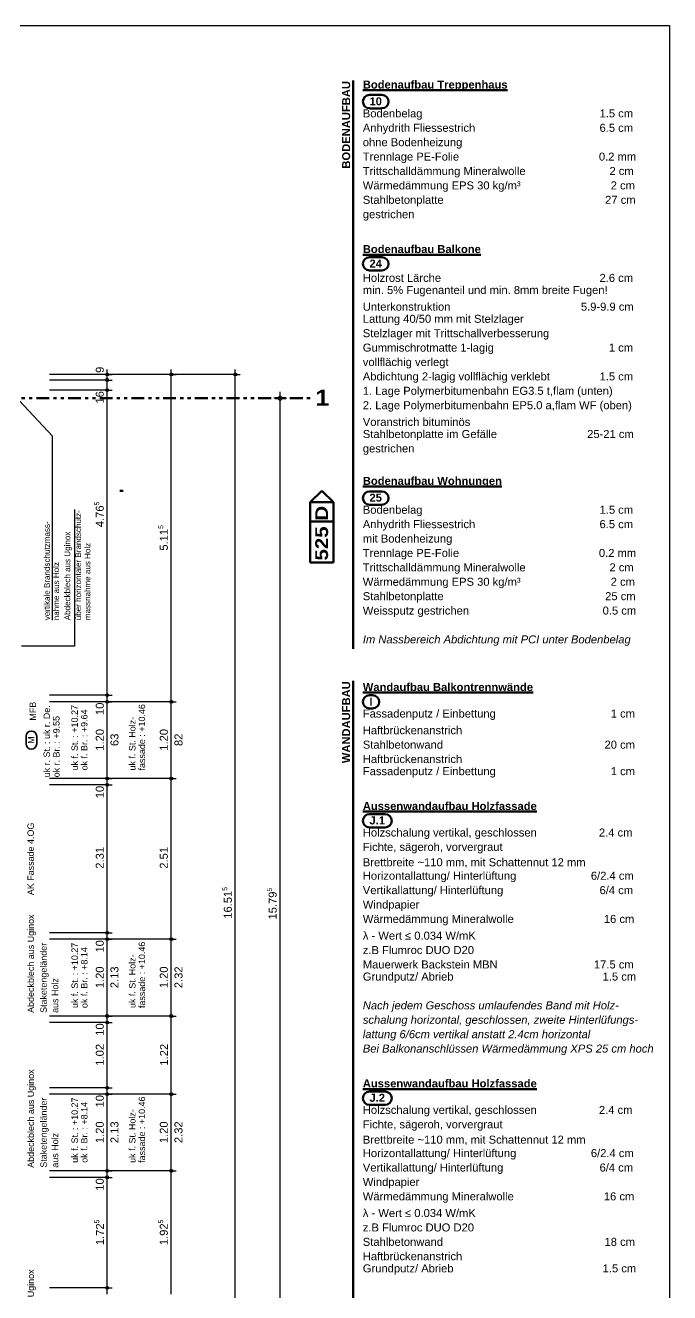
# Model space of a CAD drawing. Header units: centimetres. Extents: x 0.3 to 84.3, y 0.3 to 59.7.
# Drawn here: x 64.18 to 84.3, y 20.11 to 59.7 of the extents above; entities that cross this region are included whole.
import ezdxf

# ---------------------------------------------------------------- set-up
doc = ezdxf.new("R2010")
doc.units = ezdxf.units.CM
for name, pattern in [('AUSGEZOGEN', [0]), ('LINIE_23', [0.79, 0.4, -0.13, 0, -0.13, 0, -0.13]), ('RAND', [44.45, 12.7, -6.35, 12.7, -6.35, 0, -6.35]), ('STRICHPUNKT', [25.4, 12.7, -6.35, 0, -6.35])]:
    doc.linetypes.add(name, pattern=pattern)
for name, color, linetype, lineweight in [('Bauachsen grob', 7, 'RAND', 25), ('Plankopf', 7, 'AUSGEZOGEN', 25), ('Schnittbegrenzung', 7, 'AUSGEZOGEN', 25), ('Text Koten', 7, 'AUSGEZOGEN', 50), ('Text Werkplan Ausfuehrung', 7, 'AUSGEZOGEN', 50), ('Vorprojektmasse', 7, 'AUSGEZOGEN', 25), ('Werkplan- Ausfuehrungsmasse', 7, 'AUSGEZOGEN', 25)]:
    doc.layers.add(name, color=color, linetype=linetype, lineweight=lineweight)
doc.layers.add('Elektro Text', color=7, linetype='AUSGEZOGEN', lineweight=35, true_color=0x656565)
doc.styles.add('ARIAL', font='ARIAL.TTF')
doc.styles.add('Arial Black', font='Arial Black')

msp = doc.modelspace()

# ---------------------------------------------------------------- linework, layer by layer
at = {"layer": 'Bauachsen grob', "color": 32, "linetype": 'LINIE_23', "lineweight": 50, "true_color": 0xc36e14}
msp.add_line((22.94, 48.05), (73.132, 48.05), dxfattribs=at)
at = {"layer": 'Elektro Text', "color": 40, "linetype": 'AUSGEZOGEN', "lineweight": 35}
for p, q in [((64.196, 37.486), (64.196, 37.253)), ((64.529, 37.486), (64.529, 37.253))]:
    msp.add_line(p, q, dxfattribs=at)
for centre, start, end in [((64.363, 37.486), 0, 180), ((64.363, 37.253), 180, 0)]:
    msp.add_arc(centre, 0.167, start, end, dxfattribs=at)
at = {"layer": 'Plankopf', "color": 7, "linetype": 'AUSGEZOGEN', "lineweight": 25}
for p, q in [((0.3, 59.7), (84.3, 59.7)), ((84.3, 59.7), (84.3, 0.3))]:
    msp.add_line(p, q, dxfattribs=at)
at = {"layer": 'Schnittbegrenzung', "color": 14, "linetype": 'STRICHPUNKT', "lineweight": 50, "true_color": 0xb20000}
msp.add_line((22.58, 45.16), (73.436, 45.16), dxfattribs=at)
at = {"layer": 'Schnittbegrenzung', "color": 14, "linetype": 'AUSGEZOGEN', "lineweight": 50, "true_color": 0xb20000}
for p, q in [((73.076, 44.8), (73.436, 45.16)), ((73.436, 45.16), (73.796, 44.8)), ((73.796, 44.8), (73.076, 44.8)), ((73.076, 42.916), (73.076, 44.8)), ((73.796, 44.8), (73.796, 42.916)), ((73.796, 44.8), (73.796, 42.916)), ((73.796, 44.196), (73.076, 44.196)), ((73.796, 42.916), (73.076, 42.916))]:
    msp.add_line(p, q, dxfattribs=at)
at = {"layer": 'Text Werkplan Ausfuehrung', "color": 240, "linetype": 'AUSGEZOGEN', "lineweight": 50}
for p, q in [((74.416, 57.974), (74.416, 40.224)), ((75.313, 57.524), (74.924, 57.524)), ((75.313, 57.107), (74.924, 57.107)), ((75.313, 52.457), (74.924, 52.457)), ((75.313, 52.041), (74.924, 52.041)), ((75.313, 45.141), (74.924, 45.141)), ((75.313, 44.724), (74.924, 44.724))]:
    msp.add_line(p, q, dxfattribs=at)
at = {"layer": 'Text Werkplan Ausfuehrung', "color": 7, "linetype": 'AUSGEZOGEN', "lineweight": 25}
for p, q in [((65.019, 46.862), (63.836, 48.14)), ((65.019, 41.115), (65.019, 46.862)), ((65.707, 44.571), (65.707, 40.3)), ((65.707, 40.3), (64.054, 40.3))]:
    msp.add_line(p, q, dxfattribs=at)
at = {"layer": 'Text Werkplan Ausfuehrung', "color": 92, "linetype": 'AUSGEZOGEN', "lineweight": 50, "true_color": 0x00b300}
for p, q in [((74.416, 39.224), (74.416, 10.107)), ((75.021, 38.774), (74.924, 38.774)), ((75.021, 38.357), (74.924, 38.357)), ((75.41, 35.057), (74.924, 35.057)), ((75.41, 34.641), (74.924, 34.641)), ((75.41, 26.391), (74.924, 26.391)), ((75.41, 25.974), (74.924, 25.974))]:
    msp.add_line(p, q, dxfattribs=at)
at = {"layer": 'Text Werkplan Ausfuehrung', "color": 240, "linetype": 'AUSGEZOGEN', "lineweight": 50}
for centre, start, end in [((74.924, 57.316), 90, 270), ((75.313, 57.316), 270, 90), ((74.924, 52.249), 90, 270), ((75.313, 52.249), 270, 90), ((74.924, 44.932), 90, 270), ((75.313, 44.932), 270, 90)]:
    msp.add_arc(centre, 0.208, start, end, dxfattribs=at)
at = {"layer": 'Text Werkplan Ausfuehrung', "color": 92, "linetype": 'AUSGEZOGEN', "lineweight": 50, "true_color": 0x00b300}
for centre, start, end in [((74.924, 38.566), 90, 270), ((75.021, 38.566), 270, 90), ((74.924, 34.849), 90, 270), ((75.41, 34.849), 270, 90), ((74.924, 26.182), 90, 270), ((75.41, 26.182), 270, 90)]:
    msp.add_arc(centre, 0.208, start, end, dxfattribs=at)
at = {"layer": 'Vorprojektmasse', "color": 32, "linetype": 'AUSGEZOGEN', "lineweight": 25, "true_color": 0xc36e14}
for p, q in [((72.132, 48.05), (71.932, 48.05)), ((72.132, 48.05), (72.132, 48.25)), ((72.132, 48.05), (72.332, 48.05)), ((72.132, 16.46), (72.132, 48.05))]:
    msp.add_line(p, q, dxfattribs=at)
msp.add_circle((72.132, 48.05), 0.06, dxfattribs=at)
at = {"layer": 'Werkplan- Ausfuehrungsmasse', "color": 7, "linetype": 'AUSGEZOGEN', "lineweight": 25}
for p, q in [((66.732, 48.796), (66.582, 48.796)), ((66.732, 48.796), (66.732, 48.946)), ((66.732, 48.796), (66.882, 48.796)), ((66.732, 48.62), (66.732, 48.796)), ((68.732, 48.796), (66.732, 48.796)), ((68.732, 48.796), (68.582, 48.796)), ((68.732, 48.796), (68.732, 48.946)), ((70.732, 48.796), (68.732, 48.796)), ((68.732, 48.796), (68.882, 48.796)), ((68.732, 38.57), (68.732, 48.796)), ((70.732, 48.796), (70.582, 48.796)), ((70.732, 48.796), (70.732, 48.946)), ((70.732, 48.796), (70.882, 48.796)), ((70.732, 15.764), (70.732, 48.796)), ((66.732, 48.62), (66.582, 48.62)), ((66.732, 48.62), (66.882, 48.62)), ((66.732, 48.3), (66.732, 48.62)), ((66.732, 48.3), (66.582, 48.3)), ((66.732, 48.3), (66.882, 48.3)), ((66.732, 38.77), (66.732, 48.3)), ((66.732, 38.77), (66.582, 38.77)), ((66.732, 38.57), (66.582, 38.57)), ((66.732, 38.77), (66.882, 38.77)), ((66.732, 38.57), (66.732, 38.77)), ((66.732, 38.57), (66.882, 38.57)), ((66.732, 36.17), (66.732, 38.57)), ((68.732, 38.57), (68.582, 38.57)), ((68.732, 38.57), (68.882, 38.57)), ((68.732, 36.17), (68.732, 38.57)), ((66.732, 36.17), (66.582, 36.17)), ((66.732, 36.17), (66.882, 36.17)), ((66.732, 35.97), (66.732, 36.17)), ((68.732, 36.17), (68.582, 36.17)), ((68.732, 36.17), (68.882, 36.17)), ((68.732, 31.15), (68.732, 36.17)), ((66.732, 35.97), (66.582, 35.97)), ((66.732, 35.97), (66.882, 35.97)), ((66.732, 31.35), (66.732, 35.97)), ((66.732, 31.35), (66.582, 31.35)), ((66.732, 31.35), (66.882, 31.35)), ((66.732, 31.15), (66.732, 31.35)), ((66.732, 31.15), (66.582, 31.15)), ((66.732, 31.15), (66.882, 31.15)), ((66.732, 28.75), (66.732, 31.15)), ((68.732, 31.15), (68.582, 31.15)), ((68.732, 31.15), (68.882, 31.15)), ((68.732, 28.75), (68.732, 31.15)), ((66.732, 28.75), (66.582, 28.75)), ((66.732, 28.55), (66.582, 28.55)), ((66.732, 28.75), (66.882, 28.75)), ((66.732, 28.55), (66.732, 28.75)), ((66.732, 28.55), (66.882, 28.55)), ((66.732, 26.51), (66.732, 28.55)), ((68.732, 28.75), (68.582, 28.75)), ((68.732, 28.75), (68.882, 28.75)), ((68.732, 26.31), (68.732, 28.75)), ((66.732, 26.51), (66.582, 26.51)), ((66.732, 26.31), (66.582, 26.31)), ((66.732, 26.51), (66.882, 26.51)), ((66.732, 26.31), (66.732, 26.51)), ((66.732, 26.31), (66.882, 26.31)), ((66.732, 23.91), (66.732, 26.31)), ((68.732, 26.31), (68.582, 26.31)), ((68.732, 26.31), (68.882, 26.31)), ((68.732, 23.91), (68.732, 26.31)), ((66.732, 23.91), (66.582, 23.91)), ((66.732, 23.91), (66.882, 23.91)), ((66.732, 23.71), (66.732, 23.91)), ((68.732, 23.91), (68.582, 23.91)), ((68.732, 23.91), (68.882, 23.91)), ((68.732, 20.06), (68.732, 23.91)), ((66.732, 23.71), (66.582, 23.71)), ((66.732, 23.71), (66.882, 23.71)), ((66.732, 20.26), (66.732, 23.71)), ((66.732, 20.26), (66.582, 20.26)), ((66.732, 20.26), (66.882, 20.26)), ((66.732, 20.06), (66.732, 20.26))]:
    msp.add_line(p, q, dxfattribs=at)
for points in [[(66.732, 48.796), (66.669, 48.796), (66.669, 48.796), (64.932, 48.796)], [(66.732, 48.62), (66.669, 48.62), (66.669, 48.62), (64.932, 48.62)], [(66.732, 48.3), (66.669, 48.3), (66.669, 48.3), (64.932, 48.3)], [(66.732, 38.77), (66.666, 38.77), (66.666, 38.77), (66.666, 38.77), (66.666, 38.77), (66.654, 38.77), (66.654, 38.77), (64.932, 38.77)], [(66.732, 38.57), (66.666, 38.57), (66.666, 38.57), (66.665, 38.57), (66.665, 38.57), (66.654, 38.57), (66.654, 38.57), (64.932, 38.57)], [(68.732, 38.57), (68.654, 38.57), (68.654, 38.57), (66.732, 38.57)], [(66.732, 36.17), (66.669, 36.17), (66.669, 36.17), (66.668, 36.17), (66.668, 36.17), (66.665, 36.17), (66.665, 36.17), (66.665, 36.17), (66.665, 36.17), (66.654, 36.17), (66.654, 36.17), (64.932, 36.17)], [(68.732, 36.17), (68.669, 36.17), (68.669, 36.17), (68.654, 36.17), (68.654, 36.17), (66.732, 36.17)], [(66.732, 35.97), (66.669, 35.97), (66.669, 35.97), (66.668, 35.97), (66.668, 35.97), (66.665, 35.97), (66.665, 35.97), (66.664, 35.97), (66.664, 35.97), (66.654, 35.97), (66.654, 35.97), (64.932, 35.97)], [(66.732, 31.35), (66.668, 31.35), (66.668, 31.35), (66.667, 31.35), (66.667, 31.35), (66.666, 31.35), (66.666, 31.35), (66.666, 31.35), (66.666, 31.35), (66.663, 31.35), (66.663, 31.35), (66.663, 31.35), (66.663, 31.35), (66.654, 31.35), (66.654, 31.35), (64.932, 31.35)], [(66.732, 31.15), (66.668, 31.15), (66.668, 31.15), (66.667, 31.15), (66.667, 31.15), (66.666, 31.15), (66.666, 31.15), (66.666, 31.15), (66.666, 31.15), (66.663, 31.15), (66.663, 31.15), (66.663, 31.15), (66.663, 31.15), (66.654, 31.15), (66.654, 31.15), (64.932, 31.15)], [(68.732, 31.15), (68.668, 31.15), (68.668, 31.15), (68.666, 31.15), (68.666, 31.15), (68.654, 31.15), (68.654, 31.15), (66.732, 31.15)], [(66.732, 28.75), (66.669, 28.75), (66.669, 28.75), (66.668, 28.75), (66.668, 28.75), (66.666, 28.75), (66.666, 28.75), (66.665, 28.75), (66.665, 28.75), (66.665, 28.75), (66.665, 28.75), (66.664, 28.75), (66.664, 28.75), (66.662, 28.75), (66.662, 28.75), (66.662, 28.75), (66.662, 28.75), (66.654, 28.75), (66.654, 28.75), (64.932, 28.75)], [(66.732, 28.55), (66.669, 28.55), (66.669, 28.55), (66.668, 28.55), (66.668, 28.55), (66.666, 28.55), (66.666, 28.55), (66.665, 28.55), (66.665, 28.55), (66.665, 28.55), (66.665, 28.55), (66.664, 28.55), (66.664, 28.55), (66.662, 28.55), (66.662, 28.55), (66.662, 28.55), (66.662, 28.55), (66.654, 28.55), (66.654, 28.55), (64.932, 28.55)], [(68.732, 28.75), (68.669, 28.75), (68.669, 28.75), (68.666, 28.75), (68.666, 28.75), (68.665, 28.75), (68.665, 28.75), (68.654, 28.75), (68.654, 28.75), (66.732, 28.75)], [(66.732, 26.51), (66.669, 26.51), (66.669, 26.51), (66.668, 26.51), (66.668, 26.51), (66.667, 26.51), (66.667, 26.51), (66.666, 26.51), (66.666, 26.51), (66.665, 26.51), (66.665, 26.51), (66.664, 26.51), (66.664, 26.51), (66.664, 26.51), (66.664, 26.51), (66.663, 26.51), (66.663, 26.51), (66.661, 26.51), (66.661, 26.51), (66.661, 26.51), (66.661, 26.51), (66.654, 26.51), (66.654, 26.51), (64.932, 26.51)], [(66.732, 26.31), (66.669, 26.31), (66.669, 26.31), (66.668, 26.31), (66.668, 26.31), (66.667, 26.31), (66.667, 26.31), (66.666, 26.31), (66.666, 26.31), (66.665, 26.31), (66.665, 26.31), (66.664, 26.31), (66.664, 26.31), (66.663, 26.31), (66.663, 26.31), (66.663, 26.31), (66.663, 26.31), (66.661, 26.31), (66.661, 26.31), (66.661, 26.31), (66.661, 26.31), (66.654, 26.31), (66.654, 26.31), (64.932, 26.31)], [(68.732, 26.31), (68.669, 26.31), (68.669, 26.31), (68.667, 26.31), (68.667, 26.31), (68.665, 26.31), (68.665, 26.31), (68.663, 26.31), (68.663, 26.31), (68.654, 26.31), (68.654, 26.31), (66.732, 26.31)], [(66.732, 23.91), (66.669, 23.91), (66.669, 23.91), (66.668, 23.91), (66.668, 23.91), (66.667, 23.91), (66.667, 23.91), (66.666, 23.91), (66.666, 23.91), (66.665, 23.91), (66.665, 23.91), (66.664, 23.91), (66.664, 23.91), (66.663, 23.91), (66.663, 23.91), (66.663, 23.91), (66.663, 23.91), (66.662, 23.91), (66.662, 23.91), (66.662, 23.91), (66.662, 23.91), (66.66, 23.91), (66.66, 23.91), (66.66, 23.91), (66.66, 23.91), (66.654, 23.91), (66.654, 23.91), (64.932, 23.91)], [(68.732, 23.91), (68.669, 23.91), (68.669, 23.91), (68.667, 23.91), (68.667, 23.91), (68.665, 23.91), (68.665, 23.91), (68.663, 23.91), (68.663, 23.91), (68.662, 23.91), (68.662, 23.91), (68.654, 23.91), (68.654, 23.91), (66.732, 23.91)], [(66.732, 23.71), (66.668, 23.71), (66.668, 23.71), (66.667, 23.71), (66.667, 23.71), (66.666, 23.71), (66.666, 23.71), (66.666, 23.71), (66.666, 23.71), (66.665, 23.71), (66.665, 23.71), (66.664, 23.71), (66.664, 23.71), (66.663, 23.71), (66.663, 23.71), (66.662, 23.71), (66.662, 23.71), (66.662, 23.71), (66.662, 23.71), (66.662, 23.71), (66.662, 23.71), (66.66, 23.71), (66.66, 23.71), (66.66, 23.71), (66.66, 23.71), (66.654, 23.71), (66.654, 23.71), (64.932, 23.71)], [(66.732, 20.26), (66.666, 20.26), (66.666, 20.26), (66.665, 20.26), (66.665, 20.26), (66.664, 20.26), (66.664, 20.26), (66.663, 20.26), (66.663, 20.26), (66.663, 20.26), (66.663, 20.26), (66.662, 20.26), (66.662, 20.26), (66.662, 20.26), (66.662, 20.26), (66.661, 20.26), (66.661, 20.26), (66.66, 20.26), (66.66, 20.26), (66.66, 20.26), (66.66, 20.26), (66.66, 20.26), (66.66, 20.26), (66.658, 20.26), (66.658, 20.26), (66.658, 20.26), (66.658, 20.26), (66.654, 20.26), (66.654, 20.26), (66.654, 20.26), (66.654, 20.26), (64.932, 20.26)]]:
    msp.add_lwpolyline(points, dxfattribs=at)
for centre in [(66.732, 48.796), (68.732, 48.796), (70.732, 48.796), (66.732, 48.62), (66.732, 48.3), (66.732, 38.77), (66.732, 38.57), (68.732, 38.57), (66.732, 36.17), (68.732, 36.17), (66.732, 35.97), (66.732, 31.35), (66.732, 31.15), (68.732, 31.15), (66.732, 28.75), (66.732, 28.55), (68.732, 28.75), (66.732, 26.51), (66.732, 26.31), (68.732, 26.31), (66.732, 23.91), (68.732, 23.91), (66.732, 23.71), (66.732, 20.26)]:
    msp.add_circle(centre, 0.045, dxfattribs=at)

# ---------------------------------------------------------------- texts
at = {"layer": 'Bauachsen grob', "color": 32, "linetype": 'AUSGEZOGEN', "lineweight": 100, "true_color": 0xc36e14, "insert": (73.232, 47.816), "char_height": 0.5, "width": 0.25, "attachment_point": 7, "style": 'Arial Black'}
msp.add_mtext('1', dxfattribs=at)
at = {"layer": 'Elektro Text', "color": 40, "linetype": 'AUSGEZOGEN', "lineweight": 35, "insert": (64.456, 37.253), "char_height": 0.2, "width": 0.1, "attachment_point": 7, "rotation": 90, "style": 'ARIAL'}
msp.add_mtext('M', dxfattribs=at)
at = {"layer": 'Schnittbegrenzung', "color": 14, "linetype": 'AUSGEZOGEN', "lineweight": 35, "true_color": 0xb20000, "insert": (73.636, 42.98), "char_height": 0.4, "width": 0.2, "attachment_point": 7, "rotation": 90, "style": 'Arial Black'}
msp.add_mtext('525\\~D', dxfattribs=at)
at = {"layer": 'Text Koten', "color": 7, "linetype": 'AUSGEZOGEN', "lineweight": 35, "char_height": 0.2, "width": 0.1, "attachment_point": 7, "rotation": 90, "style": 'ARIAL'}
for s, insert in [('MFB', (64.505, 37.979)), ('uk\\~r.\\~St.\\~:\\~uk\\~r.\\~De.', (64.946, 36.207)), ('uk\\~f.\\~St.\\~:\\~+10.27', (65.818, 36.423)), ('fassade\\~:\\~+10.46', (67.918, 36.42)), ('ok\\~r.\\~Br.\\~:\\~+9.55', (65.246, 36.207)), ('ok\\~f.\\~Br.\\~:\\~+9.64', (66.118, 36.423)), ('uk\\~f.\\~St.\\~Holz-', (67.618, 36.42)), ('uk\\~f.\\~St.\\~:\\~+10.27', (65.819, 28.998)), ('ok\\~f.\\~Br.\\~:\\~+8.14', (66.119, 28.998)), ('fassade\\~:\\~+10.46', (67.918, 28.998)), ('uk\\~f.\\~St.\\~Holz-', (67.618, 28.998)), ('uk\\~f.\\~St.\\~:\\~+10.27', (65.819, 24.163)), ('fassade\\~:\\~+10.46', (67.918, 24.162)), ('ok\\~f.\\~Br.\\~:\\~+8.14', (66.119, 24.163)), ('uk\\~f.\\~St.\\~Holz-', (67.618, 24.162))]:
    msp.add_mtext(s, dxfattribs=dict(at, insert=insert))
at = {"layer": 'Text Werkplan Ausfuehrung', "color": 240, "linetype": 'AUSGEZOGEN', "lineweight": 50, "insert": (74.324, 55.224), "char_height": 0.25, "width": 0.125, "attachment_point": 7, "rotation": 90, "style": 'ARIAL'}
msp.add_mtext('\\fArial|i0|b1|c0|p0;BODENAUFBAU', dxfattribs=at)
at = {"layer": 'Text Werkplan Ausfuehrung', "color": 7, "linetype": 'AUSGEZOGEN', "lineweight": 50, "char_height": 0.25, "width": 0.125, "attachment_point": 7, "style": 'ARIAL'}
for s, insert in [('{\\L\\fArial|i0|b1|c0|p0;Bodenaufbau\\~Treppenhaus}', (74.716, 57.649)), ('Bodenbelag\\~\\~\\~\\~\\~\\~\\~\\~\\~\\~\\~\\~\\~\\~\\~\\~\\~\\~\\~\\~\\~\\~\\~\\~\\~\\~\\~\\~\\~\\~\\~\\~\\~\\~\\~\\~\\~\\~\\~\\~\\~\\~\\~\\~\\~\\~\\~\\~\\~\\~\\~\\~\\~\\~\\~\\~\\~1.5\\~cm', (74.716, 56.749)), ('Anhydrith\\~Fliessestrich\\~\\~\\~\\~\\~\\~\\~\\~\\~\\~\\~\\~\\~\\~\\~\\~\\~\\~\\~\\~\\~\\~\\~\\~\\~\\~\\~\\~\\~\\~\\~\\~\\~\\~\\~\\~\\~\\~\\~\\~6.5\\~cm', (74.716, 56.299)), ('\\~\\~\\~ohne\\~Bodenheizung', (74.716, 55.849)), ('Trennlage\\~PE-Folie\\~\\~\\~\\~\\~\\~\\~\\~\\~\\~\\~\\~\\~\\~\\~\\~\\~\\~\\~\\~\\~\\~\\~\\~\\~\\~\\~\\~\\~\\~\\~\\~\\~\\~\\~\\~\\~\\~\\~\\~\\~\\~\\~\\~\\~0.2\\~mm', (74.716, 55.399)), ('Trittschalldämmung\\~Mineralwolle\\~\\~\\~\\~\\~\\~\\~\\~\\~\\~\\~\\~\\~\\~\\~\\~\\~\\~\\~\\~\\~\\~\\~\\~\\~\\~\\~2\\~cm', (74.716, 54.949)), ('Wärmedämmung\\~EPS\\~30\\~kg/m³\\~\\~\\~\\~\\~\\~\\~\\~\\~\\~\\~\\~\\~\\~\\~\\~\\~\\~\\~\\~\\~\\~\\~\\~\\~\\~\\~\\~\\~2\\~cm', (74.716, 54.499)), ('Stahlbetonplatte\\~\\~\\~\\~\\~\\~\\~\\~\\~\\~\\~\\~\\~\\~\\~\\~\\~\\~\\~\\~\\~\\~\\~\\~\\~\\~\\~\\~\\~\\~\\~\\~\\~\\~\\~\\~\\~\\~\\~\\~\\~\\~\\~\\~\\~\\~\\~\\~\\~\\~\\~\\~27\\~cm', (74.716, 54.049)), ('\\~\\~\\~gestrichen', (74.716, 53.599)), ('{\\L\\fArial|i0|b1|c0|p0;Bodenaufbau\\~Balkone}', (74.716, 52.582)), ('Holzrost\\~Lärche\\~\\~\\~\\~\\~\\~\\~\\~\\~\\~\\~\\~\\~\\~\\~\\~\\~\\~\\~\\~\\~\\~\\~\\~\\~\\~\\~\\~\\~\\~\\~\\~\\~\\~\\~\\~\\~\\~\\~\\~\\~\\~\\~\\~\\~\\~\\~\\~\\~\\~\\~2.6\\~cm', (74.716, 51.682)), ('\\~\\~\\~min.\\~5%\\~Fugenanteil\\~und\\~min.\\~8mm\\~breite\\~Fugen!', (74.716, 51.232)), ('Unterkonstruktion\\~\\~\\~\\~\\~\\~\\~\\~\\~\\~\\~\\~\\~\\~\\~\\~\\~\\~\\~\\~\\~\\~\\~\\~\\~\\~\\~\\~\\~\\~\\~\\~\\~\\~\\~\\~\\~\\~\\~\\~\\~\\~5.9-9.9\\~cm', (74.716, 50.782)), ('\\~\\~\\~Lattung\\~40/50\\~mm\\~mit\\~Stelzlager', (74.716, 50.332)), ('\\~\\~\\~Stelzlager\\~mit\\~Trittschallverbesserung', (74.716, 49.882)), ('Gummischrotmatte\\~1-lagig\\~\\~\\~\\~\\~\\~\\~\\~\\~\\~\\~\\~\\~\\~\\~\\~\\~\\~\\~\\~\\~\\~\\~\\~\\~\\~\\~\\~\\~\\~\\~\\~\\~\\~\\~\\~\\~1\\~cm\\~', (74.716, 49.432)), ('\\~\\~vollflächig\\~verlegt', (74.716, 48.982)), ('Abdichtung\\~2-lagig\\~vollflächig\\~verklebt\\~\\~\\~\\~\\~\\~\\~\\~\\~\\~\\~\\~\\~\\~\\~\\~1.5\\~cm', (74.716, 48.532)), ('\\~\\~\\~1.\\~Lage\\~Polymerbitumenbahn\\~EG3.5\\~t,flam\\~(unten)', (74.716, 48.082)), ('\\~\\~\\~2.\\~Lage\\~Polymerbitumenbahn\\~EP5.0\\~a,flam\\~WF\\~(oben)', (74.716, 47.632)), ('Voranstrich\\~bituminös', (74.716, 47.182)), ('Stahlbetonplatte\\~im\\~Gefälle\\~\\~\\~\\~\\~\\~\\~\\~\\~\\~\\~\\~\\~\\~\\~\\~\\~\\~\\~\\~\\~\\~\\~\\~\\~\\~\\~\\~\\~25-21\\~cm', (74.716, 46.732)), ('\\~\\~\\~gestrichen', (74.716, 46.282)), ('{\\L\\fArial|i0|b1|c0|p0;Bodenaufbau\\~Wohnungen\\~}', (74.716, 45.266)), ('Bodenbelag\\~\\~\\~\\~\\~\\~\\~\\~\\~\\~\\~\\~\\~\\~\\~\\~\\~\\~\\~\\~\\~\\~\\~\\~\\~\\~\\~\\~\\~\\~\\~\\~\\~\\~\\~\\~\\~\\~\\~\\~\\~\\~\\~\\~\\~\\~\\~\\~\\~\\~\\~\\~\\~\\~\\~\\~\\~1.5\\~cm', (74.716, 44.366)), ('Anhydrith\\~Fliessestrich\\~\\~\\~\\~\\~\\~\\~\\~\\~\\~\\~\\~\\~\\~\\~\\~\\~\\~\\~\\~\\~\\~\\~\\~\\~\\~\\~\\~\\~\\~\\~\\~\\~\\~\\~\\~\\~\\~\\~\\~6.5\\~cm', (74.716, 43.916)), ('\\~\\~\\~mit\\~Bodenheizung', (74.716, 43.466)), ('Trennlage\\~PE-Folie\\~\\~\\~\\~\\~\\~\\~\\~\\~\\~\\~\\~\\~\\~\\~\\~\\~\\~\\~\\~\\~\\~\\~\\~\\~\\~\\~\\~\\~\\~\\~\\~\\~\\~\\~\\~\\~\\~\\~\\~\\~\\~\\~\\~\\~0.2\\~mm', (74.716, 43.016)), ('Trittschalldämmung\\~Mineralwolle\\~\\~\\~\\~\\~\\~\\~\\~\\~\\~\\~\\~\\~\\~\\~\\~\\~\\~\\~\\~\\~\\~\\~\\~\\~\\~\\~2\\~cm', (74.716, 42.566)), ('Wärmedämmung\\~EPS\\~30\\~kg/m³\\~\\~\\~\\~\\~\\~\\~\\~\\~\\~\\~\\~\\~\\~\\~\\~\\~\\~\\~\\~\\~\\~\\~\\~\\~\\~\\~\\~\\~2\\~cm', (74.716, 42.116)), ('Stahlbetonplatte\\~\\~\\~\\~\\~\\~\\~\\~\\~\\~\\~\\~\\~\\~\\~\\~\\~\\~\\~\\~\\~\\~\\~\\~\\~\\~\\~\\~\\~\\~\\~\\~\\~\\~\\~\\~\\~\\~\\~\\~\\~\\~\\~\\~\\~\\~\\~\\~\\~\\~\\~\\~25\\~cm', (74.716, 41.666)), ('Weissputz\\~gestrichen\\~\\~\\~\\~\\~\\~\\~\\~\\~\\~\\~\\~\\~\\~\\~\\~\\~\\~\\~\\~\\~\\~\\~\\~\\~\\~\\~\\~\\~\\~\\~\\~\\~\\~\\~\\~\\~\\~\\~\\~\\~\\~\\~0.5\\~cm', (74.716, 41.216)), ('\\fArial|i1|b0|c0|p0;Im\\~Nassbereich\\~Abdichtung\\~mit\\~PCI\\~unter\\~Bodenbelag', (74.716, 40.316)), ('{\\L\\fArial|i0|b1|c0|p0;Wandaufbau\\~Balkontrennwände}', (74.716, 38.899)), ('Fassadenputz\\~/\\~Einbettung\\~\\~\\~\\~\\~\\~\\~\\~\\~\\~\\~\\~\\~\\~\\~\\~\\~\\~\\~\\~\\~\\~\\~\\~\\~\\~\\~\\~\\~\\~\\~\\~\\~\\~\\~\\~\\~1\\~cm', (74.716, 37.999)), ('Haftbrückenanstrich', (74.716, 37.549)), ('Stahlbetonwand\\~\\~\\~\\~\\~\\~\\~\\~\\~\\~\\~\\~\\~\\~\\~\\~\\~\\~\\~\\~\\~\\~\\~\\~\\~\\~\\~\\~\\~\\~\\~\\~\\~\\~\\~\\~\\~\\~\\~\\~\\~\\~\\~\\~\\~\\~\\~\\~\\~\\~\\~\\~20\\~cm', (74.716, 37.099)), ('Haftbrückenanstrich', (74.716, 36.649)), ('Fassadenputz\\~/\\~Einbettung\\~\\~\\~\\~\\~\\~\\~\\~\\~\\~\\~\\~\\~\\~\\~\\~\\~\\~\\~\\~\\~\\~\\~\\~\\~\\~\\~\\~\\~\\~\\~\\~\\~\\~\\~\\~\\~1\\~cm', (74.716, 36.199)), ('{\\L\\fArial|i0|b1|c0|p0;Aussenwandaufbau\\~Holzfassade}', (74.716, 35.182)), ('Holzschalung\\~vertikal,\\~geschlossen\\~\\~\\~\\~\\~\\~\\~\\~\\~\\~\\~\\~\\~\\~\\~\\~\\~\\~\\~\\~2.4\\~cm', (74.716, 34.282)), ('\\~\\~\\~Fichte,\\~sägeroh,\\~vorvergraut', (74.716, 33.832)), ('\\~\\~\\~Brettbreite\\~~110\\~mm,\\~mit\\~Schattennut\\~12\\~mm', (74.716, 33.382)), ('Horizontallattung/\\~Hinterlüftung\\~\\~\\~\\~\\~\\~\\~\\~\\~\\~\\~\\~\\~\\~\\~\\~\\~\\~\\~\\~\\~\\~\\~\\~6/2.4\\~cm', (74.716, 32.932)), ('Vertikallattung/\\~Hinterlüftung\\~\\~\\~\\~\\~\\~\\~\\~\\~\\~\\~\\~\\~\\~\\~\\~\\~\\~\\~\\~\\~\\~\\~\\~\\~\\~\\~\\~\\~\\~\\~6/4\\~cm', (74.716, 32.482)), ('Windpapier', (74.716, 32.032)), ('Wärmedämmung\\~Mineralwolle\\~\\~\\~\\~\\~\\~\\~\\~\\~\\~\\~\\~\\~\\~\\~\\~\\~\\~\\~\\~\\~\\~\\~\\~\\~\\~\\~\\~\\~16\\~cm', (74.716, 31.582)), ('\\~\\~\\~λ\\~-\\~Wert\\~≤\\~0.034\\~W/mK', (74.716, 31.132)), ('\\~\\~\\~z.B\\~Flumroc\\~DUO\\~D20', (74.716, 30.682)), ('Mauerwerk\\~Backstein\\~MBN\\~\\~\\~\\~\\~\\~\\~\\~\\~\\~\\~\\~\\~\\~\\~\\~\\~\\~\\~\\~\\~\\~\\~\\~\\~\\~\\~\\~\\~\\~\\~17.5\\~cm', (74.716, 30.232)), ('Grundputz/\\~Abrieb\\~\\~\\~\\~\\~\\~\\~\\~\\~\\~\\~\\~\\~\\~\\~\\~\\~\\~\\~\\~\\~\\~\\~\\~\\~\\~\\~\\~\\~\\~\\~\\~\\~\\~\\~\\~\\~\\~\\~\\~\\~\\~\\~\\~\\~\\~\\~\\~1.5\\~cm', (74.716, 29.782)), ('\\fArial|i1|b0|c0|p0;Nach\\~jedem\\~Geschoss\\~umlaufendes\\~Band\\~mit\\~Holz-', (74.716, 28.882)), ('\\fArial|i1|b0|c0|p0;schalung\\~horizontal,\\~geschlossen,\\~zweite\\~Hinterlüfungs-', (74.716, 28.432)), ('\\fArial|i1|b0|c0|p0;lattung\\~6/6cm\\~vertikal\\~anstatt\\~2.4cm\\~horizontal', (74.716, 27.982)), ('\\fArial|i1|b0|c0|p0;Bei\\~Balkonanschlüssen\\~Wärmedämmung\\~XPS\\~25\\~cm\\~hoch', (74.716, 27.532)), ('{\\L\\fArial|i0|b1|c0|p0;Aussenwandaufbau\\~Holzfassade}', (74.716, 26.516)), ('Holzschalung\\~vertikal,\\~geschlossen\\~\\~\\~\\~\\~\\~\\~\\~\\~\\~\\~\\~\\~\\~\\~\\~\\~\\~\\~\\~2.4\\~cm', (74.716, 25.616)), ('\\~\\~\\~Fichte,\\~sägeroh,\\~vorvergraut', (74.716, 25.166)), ('\\~\\~\\~Brettbreite\\~~110\\~mm,\\~mit\\~Schattennut\\~12\\~mm', (74.716, 24.716)), ('Horizontallattung/\\~Hinterlüftung\\~\\~\\~\\~\\~\\~\\~\\~\\~\\~\\~\\~\\~\\~\\~\\~\\~\\~\\~\\~\\~\\~\\~\\~6/2.4\\~cm', (74.716, 24.266)), ('Vertikallattung/\\~Hinterlüftung\\~\\~\\~\\~\\~\\~\\~\\~\\~\\~\\~\\~\\~\\~\\~\\~\\~\\~\\~\\~\\~\\~\\~\\~\\~\\~\\~\\~\\~\\~\\~6/4\\~cm', (74.716, 23.816)), ('Windpapier', (74.716, 23.366)), ('Wärmedämmung\\~Mineralwolle\\~\\~\\~\\~\\~\\~\\~\\~\\~\\~\\~\\~\\~\\~\\~\\~\\~\\~\\~\\~\\~\\~\\~\\~\\~\\~\\~\\~\\~16\\~cm', (74.716, 22.916)), ('\\~\\~\\~λ\\~-\\~Wert\\~≤\\~0.034\\~W/mK', (74.716, 22.466)), ('\\~\\~\\~z.B\\~Flumroc\\~DUO\\~D20', (74.716, 22.016)), ('Stahlbetonwand\\~\\~\\~\\~\\~\\~\\~\\~\\~\\~\\~\\~\\~\\~\\~\\~\\~\\~\\~\\~\\~\\~\\~\\~\\~\\~\\~\\~\\~\\~\\~\\~\\~\\~\\~\\~\\~\\~\\~\\~\\~\\~\\~\\~\\~\\~\\~\\~\\~\\~\\~\\~18\\~cm', (74.716, 21.566)), ('Haftbrückenanstrich\\~', (74.716, 21.116)), ('Grundputz/\\~Abrieb\\~\\~\\~\\~\\~\\~\\~\\~\\~\\~\\~\\~\\~\\~\\~\\~\\~\\~\\~\\~\\~\\~\\~\\~\\~\\~\\~\\~\\~\\~\\~\\~\\~\\~\\~\\~\\~\\~\\~\\~\\~\\~\\~\\~\\~\\~\\~\\~1.5\\~cm', (74.716, 20.666))]:
    msp.add_mtext(s, dxfattribs=dict(at, insert=insert))
at = {"layer": 'Text Werkplan Ausfuehrung', "color": 240, "linetype": 'AUSGEZOGEN', "lineweight": 50, "char_height": 0.25, "width": 0.125, "attachment_point": 7, "style": 'ARIAL'}
for s, insert in [('\\fArial|i0|b1|c0|p0;10', (74.924, 57.199)), ('\\fArial|i0|b1|c0|p0;24', (74.924, 52.132)), ('\\fArial|i0|b1|c0|p0;25', (74.924, 44.816))]:
    msp.add_mtext(s, dxfattribs=dict(at, insert=insert))
at = {"layer": 'Text Werkplan Ausfuehrung', "color": 7, "linetype": 'AUSGEZOGEN', "lineweight": 35, "attachment_point": 7, "rotation": 90, "style": 'ARIAL'}
for s, insert, char_height, width in [('über\\~horizontaler\\~Brandschutz-', (65.919, 41.115), 0.18, 0.09), ('vertikale\\~Brandschutzmass-', (64.943, 41.115), 0.18, 0.09), ('Abdeckblech\\~aus\\~Uginox', (65.631, 41.115), 0.18, 0.09), ('massnahme\\~aus\\~Holz', (66.207, 41.115), 0.18, 0.09), ('nahme\\~aus\\~Holz', (65.231, 41.115), 0.18, 0.09), ('AK\\~Fassade\\~4.OG', (64.444, 32.525), 0.2, 0.1), ('Abdeckblech\\~aus\\~Uginox', (64.505, 28.848), 0.2, 0.1), ('Staketengeländer', (64.905, 28.847), 0.2, 0.1), ('aus\\~Holz', (65.205, 28.847), 0.2, 0.1), ('Abdeckblech\\~aus\\~Uginox', (64.505, 24.008), 0.2, 0.1), ('Staketengeländer', (64.905, 24.011), 0.2, 0.1), ('aus\\~Holz', (65.205, 24.011), 0.2, 0.1), ('Abdeckblech\\~aus\\~Uginox', (64.505, 17.758), 0.2, 0.1)]:
    msp.add_mtext(s, dxfattribs=dict(at, insert=insert, char_height=char_height, width=width))
at = {"layer": 'Text Werkplan Ausfuehrung', "color": 92, "linetype": 'AUSGEZOGEN', "lineweight": 50, "true_color": 0x00b300, "insert": (74.324, 36.649), "char_height": 0.25, "width": 0.125, "attachment_point": 7, "rotation": 90, "style": 'ARIAL'}
msp.add_mtext('\\fArial|i0|b1|c0|p0;WANDAUFBAU', dxfattribs=at)
at = {"layer": 'Text Werkplan Ausfuehrung', "color": 92, "linetype": 'AUSGEZOGEN', "lineweight": 50, "true_color": 0x00b300, "char_height": 0.25, "width": 0.125, "attachment_point": 7, "style": 'ARIAL'}
for s, insert in [('\\fArial|i0|b1|c0|p0;I', (74.924, 38.449)), ('\\fArial|i0|b1|c0|p0;J.1', (74.924, 34.732)), ('\\fArial|i0|b1|c0|p0;J.2', (74.924, 26.066))]:
    msp.add_mtext(s, dxfattribs=dict(at, insert=insert))
at = {"layer": 'Vorprojektmasse', "color": 32, "linetype": 'AUSGEZOGEN', "lineweight": 50, "true_color": 0xc36e14, "attachment_point": 7, "rotation": 90, "style": 'ARIAL'}
for s, insert, char_height, width in [('5', (71.882, 32.638), 0.15, 0.075), ('15.79', (72.028, 31.764), 0.25, 0.125)]:
    msp.add_mtext(s, dxfattribs=dict(at, insert=insert, char_height=char_height, width=width))
at = {"layer": 'Werkplan- Ausfuehrungsmasse', "color": 7, "linetype": 'AUSGEZOGEN', "lineweight": 50, "attachment_point": 7, "rotation": 90, "style": 'ARIAL'}
for s, insert, char_height, width in [('9', (66.628, 48.841), 0.25, 0.125), ('16', (66.628, 47.882), 0.25, 0.125), ('5', (66.482, 44.701), 0.15, 0.075), ('4.76', (66.628, 44.021), 0.25, 0.125), ('5', (68.482, 43.969), 0.15, 0.075), ('5.11', (68.628, 43.289), 0.25, 0.125), ('10', (66.628, 38.153), 0.25, 0.125), ('1.20', (66.628, 37.038), 0.25, 0.125), ('1.20', (68.628, 37.038), 0.25, 0.125), ('63', (67.087, 37.183), 0.25, 0.125), ('82', (69.087, 37.185), 0.25, 0.125), ('10', (66.628, 35.553), 0.25, 0.125), ('2.31', (66.628, 33.352), 0.25, 0.125), ('2.51', (68.628, 33.352), 0.25, 0.125), ('5', (70.482, 32.663), 0.15, 0.075), ('16.51', (70.628, 31.789), 0.25, 0.125), ('10', (66.628, 30.733), 0.25, 0.125), ('1.20', (66.628, 29.618), 0.25, 0.125), ('2.13', (67.087, 29.618), 0.25, 0.125), ('1.20', (68.628, 29.618), 0.25, 0.125), ('2.32', (69.087, 29.619), 0.25, 0.125), ('10', (66.628, 28.133), 0.25, 0.125), ('1.02', (66.628, 27.199), 0.25, 0.125), ('1.22', (68.632, 27.199), 0.25, 0.125), ('10', (66.628, 25.893), 0.25, 0.125), ('1.20', (66.628, 24.778), 0.25, 0.125), ('2.13', (67.087, 24.778), 0.25, 0.125), ('1.20', (68.628, 24.778), 0.25, 0.125), ('2.32', (69.087, 24.779), 0.25, 0.125), ('10', (66.628, 23.293), 0.25, 0.125), ('5', (66.486, 22.271), 0.15, 0.075), ('1.72', (66.632, 21.591), 0.25, 0.125), ('5', (68.482, 22.271), 0.15, 0.075), ('1.92', (68.628, 21.591), 0.25, 0.125)]:
    msp.add_mtext(s, dxfattribs=dict(at, insert=insert, char_height=char_height, width=width))

doc.saveas('drawing.dxf')
